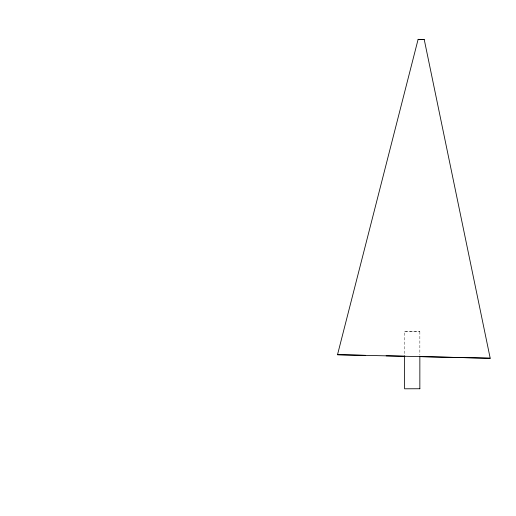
<?xml version="1.0" encoding="UTF-8"?>
<svg xmlns="http://www.w3.org/2000/svg" width="516" height="516" viewBox="0 0 516 516"><rect width="100%" height="100%" fill="white"/><g stroke="black" fill="none" stroke-linecap="round" stroke-linejoin="round"><path stroke-width="0.39" stroke-dasharray="2.58 1.94" d="M404.608 331.756L419.85 331.756L404.608 331.756L404.608 355.092M419.85 331.756L419.85 355.092"/><path stroke-width="0.77" d="M404.615 355.834L404.608 388.8L419.856 388.735M365.683 355.382L337.509 354.718L418.108 39.358L420.837 39.422M337.509 354.718L490.2 358.239L424.223 39.5L418.108 39.358M424.223 39.5L421.495 39.435M386.149 355.821L404.854 356.253M420.056 356.601L490.2 358.239M419.856 356.633L419.85 388.8"/></g></svg>
